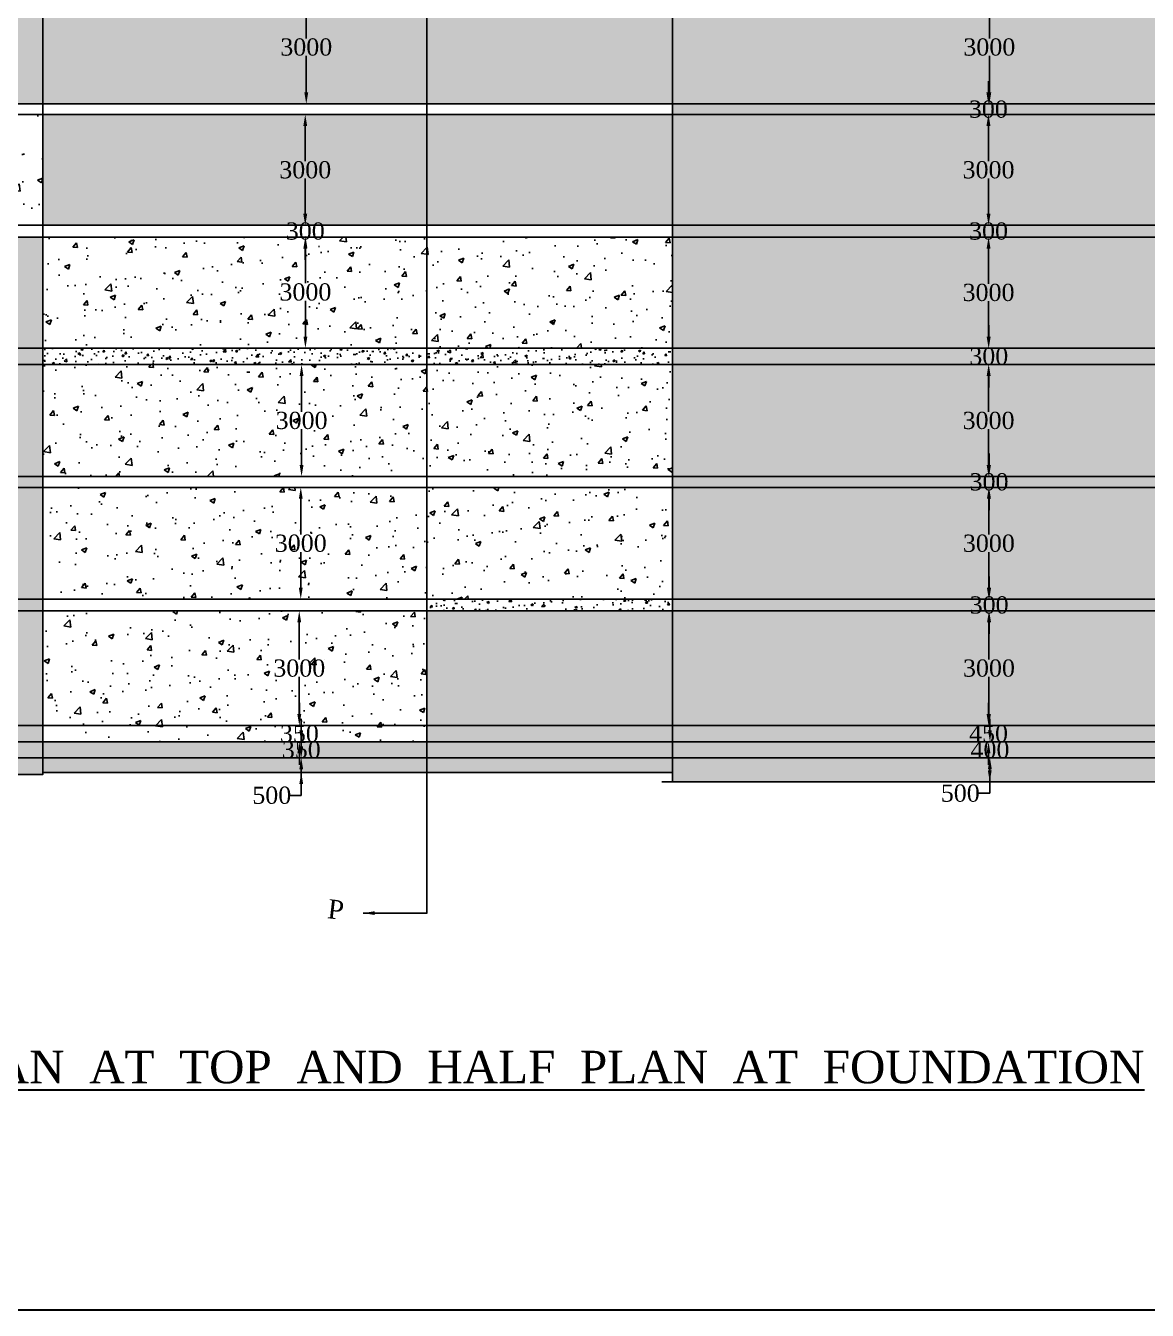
# Model space of a CAD drawing. Header units: millimetres. Extents: x -5026 to 211262, y 3161 to 110917.
# Drawn here: x 67861 to 97199, y 3161 to 36751 of the extents above; entities that cross this region are included whole.
import ezdxf

# ---------------------------------------------------------------- set-up
doc = ezdxf.new("R2010")
doc.units = ezdxf.units.MM
doc.header["$MEASUREMENT"] = 0
for name, color, linetype in [('DIM', 5, 'Continuous'), ('DWG.LINE', 10, 'Continuous'), ('HATCH', 2, 'Continuous'), ('TEXT', 7, 'Continuous')]:
    doc.layers.add(name, color=color, linetype=linetype)
doc.layers.add('TITLE', color=7, linetype='Continuous', lineweight=30)
doc.styles.get("Standard").update_dxf_attribs({"font": 'TIMES.TTF', "height": 450})
doc.dimstyles.get("Standard").update_dxf_attribs({"dimtxt": 450, "dimasz": 300, "dimexe": 0.18, "dimexo": 0.0625, "dimgap": 0.09, "dimtad": 0, "dimtih": 1, "dimtoh": 1, "dimdec": 0, "dimzin": 0, "dimdsep": 46, "dimtxsty": 'Standard', "dimcen": 300, "dimclre": 256, "dimclrt": 4, "dimadec": 0, "dimazin": 0, "dimtfac": 1, "dimtdec": 0, "dimtofl": 0, "dimtmove": 0, "dimatfit": 3, "dimfxl": 5, "dimfxlon": 1, "dimtolj": 1, "dimtzin": 0, "dimarcsym": 0})
pattern_1 = [(50, (0, 0), (573.8081, -50.2017), [60, -660]), (355, (0, 0), (-111.001, 601.7537), [48, -528]), (100.4514, (47.8, -4.2), (462.8075, 551.5516), [50.992, -560.9137]), (46.1842, (0, 160), (853.793, -132.415), [90, -990]), (96.6356, (71.15, 149), (747.73, 779.294), [76.488, -841.37]), (351.1842, (0, 160), (747.7296, 779.295), [72, -792]), (21, (80, 120), (477.5256, -322.095), [60, -660]), (326, (80, 120), (194.6523, 580.12), [48, -528]), (71.4514, (119.8, 93.16), (672.178, 258.0244), [50.992, -560.9137]), (37.5, (0, 0), (9.7279, 266.3151), [0, -521.6, 0, -536, 0, -530]), (7.5, (0, 0), (210.4556, 315.5294), [0, -305.6, 0, -509.6, 0, -202]), (327.5, (-178.4, 0), (427.05795, -18.0439), [0, -200, 0, -624, 0, -828]), (317.5, (-258.4, 0), (466.549, 80.084), [0, -260, 0, -414.4, 0, -588])]

# ---------------------------------------------------------------- blocks, each defined once
blk = doc.blocks.new('*D60')
at = {"layer": 'Defpoints', "color": 0, "linetype": 'ByBlock', "ltscale": 0.2}
for p in [(75200, 37678), (75200, 34705), (75200, 34705)]:
    blk.add_point(p, dxfattribs=at)
at = {"layer": 'DIM', "lineweight": -2, "ltscale": 0.2}
blk.add_line((75200, 37678), (75200, 37678), dxfattribs=at)
at = {"layer": 'DIM', "color": 0, "linetype": 'ByBlock', "lineweight": -2, "ltscale": 0.2}
for p, q in [((75200, 37378), (75200, 36420)), ((75200, 35005), (75200, 35962))]:
    blk.add_line(p, q, dxfattribs=at)
at = {"layer": 'DIM', "linetype": 'ByBlock', "lineweight": -2, "ltscale": 0.2}
blk.add_line((75200, 34705), (75200, 34705), dxfattribs=at)
at = {"layer": 'DIM', "color": 0, "linetype": 'ByBlock', "ltscale": 0.2}
for points in [[(75150, 37378), (75250, 37378), (75200, 37678)], [(75150, 35005), (75250, 35005), (75200, 34705)]]:
    blk.add_solid(points, dxfattribs=at)
at = {"layer": 'DIM', "color": 4, "linetype": 'ByBlock', "ltscale": 0.2, "insert": (75200, 36191), "char_height": 450, "attachment_point": 5}
blk.add_mtext('\\A1;3000', dxfattribs=at)
blk = doc.blocks.new('*D61')
at = {"layer": 'Defpoints', "color": 0, "linetype": 'ByBlock', "ltscale": 0.2}
for p in [(75173, 34430), (75173, 31532), (75173, 31532)]:
    blk.add_point(p, dxfattribs=at)
at = {"layer": 'DIM', "lineweight": -2, "ltscale": 0.2}
blk.add_line((75173, 34430), (75173, 34430), dxfattribs=at)
at = {"layer": 'DIM', "color": 0, "linetype": 'ByBlock', "lineweight": -2, "ltscale": 0.2}
for p, q in [((75173, 34130), (75173, 33210)), ((75173, 31832), (75173, 32752))]:
    blk.add_line(p, q, dxfattribs=at)
at = {"layer": 'DIM', "linetype": 'ByBlock', "lineweight": -2, "ltscale": 0.2}
blk.add_line((75173, 31532), (75173, 31532), dxfattribs=at)
at = {"layer": 'DIM', "color": 0, "linetype": 'ByBlock', "ltscale": 0.2}
for points in [[(75123, 34130), (75223, 34130), (75173, 34430)], [(75123, 31832), (75223, 31832), (75173, 31532)]]:
    blk.add_solid(points, dxfattribs=at)
at = {"layer": 'DIM', "color": 4, "linetype": 'ByBlock', "ltscale": 0.2, "insert": (75173, 32981), "char_height": 450, "attachment_point": 5}
blk.add_mtext('\\A1;3000', dxfattribs=at)
blk = doc.blocks.new('*D62')
at = {"layer": 'Defpoints', "color": 0, "linetype": 'ByBlock', "ltscale": 0.2}
for p in [(75173, 31532), (75173, 31225), (75174, 31225)]:
    blk.add_point(p, dxfattribs=at)
at = {"layer": 'DIM', "color": 0, "linetype": 'ByBlock', "lineweight": -2, "ltscale": 0.2}
for p, q in [((75174, 31832), (75174, 32132)), ((75174, 30925), (75174, 30625))]:
    blk.add_line(p, q, dxfattribs=at)
at = {"layer": 'DIM', "lineweight": -2, "ltscale": 0.2}
blk.add_line((75173, 31532), (75174, 31532), dxfattribs=at)
at = {"layer": 'DIM', "linetype": 'ByBlock', "lineweight": -2, "ltscale": 0.2}
blk.add_line((75173, 31225), (75174, 31225), dxfattribs=at)
at = {"layer": 'DIM', "color": 0, "linetype": 'ByBlock', "ltscale": 0.2}
for points in [[(75124, 31832), (75224, 31832), (75174, 31532)], [(75124, 30925), (75224, 30925), (75174, 31225)]]:
    blk.add_solid(points, dxfattribs=at)
at = {"layer": 'DIM', "color": 4, "linetype": 'ByBlock', "ltscale": 0.2, "insert": (75174, 31379), "char_height": 450, "attachment_point": 5}
blk.add_mtext('\\A1;300', dxfattribs=at)
blk = doc.blocks.new('*D63')
at = {"layer": 'Defpoints', "color": 0, "linetype": 'ByBlock', "ltscale": 0.2}
for p in [(75178, 31249), (75178, 28322), (75178, 28322)]:
    blk.add_point(p, dxfattribs=at)
at = {"layer": 'DIM', "lineweight": -2, "ltscale": 0.2}
blk.add_line((75178, 31249), (75178, 31249), dxfattribs=at)
at = {"layer": 'DIM', "color": 0, "linetype": 'ByBlock', "lineweight": -2, "ltscale": 0.2}
for p, q in [((75178, 30949), (75178, 30015)), ((75178, 28622), (75178, 29557))]:
    blk.add_line(p, q, dxfattribs=at)
at = {"layer": 'DIM', "linetype": 'ByBlock', "lineweight": -2, "ltscale": 0.2}
blk.add_line((75178, 28322), (75178, 28322), dxfattribs=at)
at = {"layer": 'DIM', "color": 0, "linetype": 'ByBlock', "ltscale": 0.2}
for points in [[(75128, 30949), (75228, 30949), (75178, 31249)], [(75128, 28622), (75228, 28622), (75178, 28322)]]:
    blk.add_solid(points, dxfattribs=at)
at = {"layer": 'DIM', "color": 4, "linetype": 'ByBlock', "ltscale": 0.2, "insert": (75178, 29786), "char_height": 450, "attachment_point": 5}
blk.add_mtext('\\A1;3000', dxfattribs=at)
blk = doc.blocks.new('*D64')
at = {"layer": 'Defpoints', "color": 0, "linetype": 'ByBlock', "ltscale": 0.2}
for p in [(75078, 27890), (75078, 24965), (75078, 24965)]:
    blk.add_point(p, dxfattribs=at)
at = {"layer": 'DIM', "lineweight": -2, "ltscale": 0.2}
blk.add_line((75078, 27890), (75078, 27890), dxfattribs=at)
at = {"layer": 'DIM', "color": 0, "linetype": 'ByBlock', "lineweight": -2, "ltscale": 0.2}
for p, q in [((75078, 27590), (75078, 26656)), ((75078, 25265), (75078, 26198))]:
    blk.add_line(p, q, dxfattribs=at)
at = {"layer": 'DIM', "linetype": 'ByBlock', "lineweight": -2, "ltscale": 0.2}
blk.add_line((75078, 24965), (75078, 24965), dxfattribs=at)
at = {"layer": 'DIM', "color": 0, "linetype": 'ByBlock', "ltscale": 0.2}
for points in [[(75028, 27590), (75128, 27590), (75078, 27890)], [(75028, 25265), (75128, 25265), (75078, 24965)]]:
    blk.add_solid(points, dxfattribs=at)
at = {"layer": 'DIM', "color": 4, "linetype": 'ByBlock', "ltscale": 0.2, "insert": (75078, 26427), "char_height": 450, "attachment_point": 5}
blk.add_mtext('\\A1;3000', dxfattribs=at)
blk = doc.blocks.new('*D65')
at = {"layer": 'Defpoints', "color": 0, "linetype": 'ByBlock', "ltscale": 0.2}
for p in [(75056, 24680), (75056, 21753), (75056, 21753)]:
    blk.add_point(p, dxfattribs=at)
at = {"layer": 'DIM', "lineweight": -2, "ltscale": 0.2}
blk.add_line((75056, 24680), (75056, 24680), dxfattribs=at)
at = {"layer": 'DIM', "color": 0, "linetype": 'ByBlock', "lineweight": -2, "ltscale": 0.2}
for p, q in [((75056, 24380), (75056, 23445)), ((75056, 22053), (75056, 22987))]:
    blk.add_line(p, q, dxfattribs=at)
at = {"layer": 'DIM', "linetype": 'ByBlock', "lineweight": -2, "ltscale": 0.2}
blk.add_line((75056, 21753), (75056, 21753), dxfattribs=at)
at = {"layer": 'DIM', "color": 0, "linetype": 'ByBlock', "ltscale": 0.2}
for points in [[(75006, 24380), (75106, 24380), (75056, 24680)], [(75006, 22053), (75106, 22053), (75056, 21753)]]:
    blk.add_solid(points, dxfattribs=at)
at = {"layer": 'DIM', "color": 4, "linetype": 'ByBlock', "ltscale": 0.2, "insert": (75056, 23216), "char_height": 450, "attachment_point": 5}
blk.add_mtext('\\A1;3000', dxfattribs=at)
blk = doc.blocks.new('*D66')
at = {"layer": 'Defpoints', "color": 0, "linetype": 'ByBlock', "ltscale": 0.2}
for p in [(75017, 21452), (75017, 18449), (75017, 18449)]:
    blk.add_point(p, dxfattribs=at)
at = {"layer": 'DIM', "lineweight": -2, "ltscale": 0.2}
blk.add_line((75017, 21452), (75017, 21452), dxfattribs=at)
at = {"layer": 'DIM', "color": 0, "linetype": 'ByBlock', "lineweight": -2, "ltscale": 0.2}
for p, q in [((75017, 21152), (75017, 20180)), ((75017, 18749), (75017, 19722))]:
    blk.add_line(p, q, dxfattribs=at)
at = {"layer": 'DIM', "linetype": 'ByBlock', "lineweight": -2, "ltscale": 0.2}
blk.add_line((75017, 18449), (75017, 18449), dxfattribs=at)
at = {"layer": 'DIM', "color": 0, "linetype": 'ByBlock', "ltscale": 0.2}
for points in [[(74967, 21152), (75067, 21152), (75017, 21452)], [(74967, 18749), (75067, 18749), (75017, 18449)]]:
    blk.add_solid(points, dxfattribs=at)
at = {"layer": 'DIM', "color": 4, "linetype": 'ByBlock', "ltscale": 0.2, "insert": (75017, 19951), "char_height": 450, "attachment_point": 5}
blk.add_mtext('\\A1;3000', dxfattribs=at)
blk = doc.blocks.new('*D67')
at = {"layer": 'Defpoints', "color": 0, "linetype": 'ByBlock', "ltscale": 0.2}
for p in [(75017, 18449), (75017, 18027), (75019, 18027)]:
    blk.add_point(p, dxfattribs=at)
at = {"layer": 'DIM', "color": 0, "linetype": 'ByBlock', "lineweight": -2, "ltscale": 0.2}
for p, q in [((75019, 18749), (75019, 19049)), ((75019, 17727), (75019, 17427))]:
    blk.add_line(p, q, dxfattribs=at)
at = {"layer": 'DIM', "lineweight": -2, "ltscale": 0.2}
blk.add_line((75017, 18449), (75019, 18449), dxfattribs=at)
at = {"layer": 'DIM', "linetype": 'ByBlock', "lineweight": -2, "ltscale": 0.2}
blk.add_line((75017, 18027), (75019, 18027), dxfattribs=at)
at = {"layer": 'DIM', "color": 0, "linetype": 'ByBlock', "ltscale": 0.2}
for points in [[(74969, 18749), (75069, 18749), (75019, 18449)], [(74969, 17727), (75069, 17727), (75019, 18027)]]:
    blk.add_solid(points, dxfattribs=at)
at = {"layer": 'DIM', "color": 4, "linetype": 'ByBlock', "ltscale": 0.2, "insert": (75019, 18238), "char_height": 450, "attachment_point": 5}
blk.add_mtext('\\A1;350', dxfattribs=at)
blk = doc.blocks.new('*D68')
at = {"layer": 'Defpoints', "color": 0, "linetype": 'ByBlock', "ltscale": 0.2}
for p in [(75017, 18027), (75017, 17604), (75069, 17604)]:
    blk.add_point(p, dxfattribs=at)
at = {"layer": 'DIM', "color": 0, "linetype": 'ByBlock', "lineweight": -2, "ltscale": 0.2}
for p, q in [((75069, 18327), (75069, 18627)), ((75069, 17304), (75069, 17004))]:
    blk.add_line(p, q, dxfattribs=at)
at = {"layer": 'DIM', "lineweight": -2, "ltscale": 0.2}
blk.add_line((75064, 18027), (75069, 18027), dxfattribs=at)
at = {"layer": 'DIM', "linetype": 'ByBlock', "lineweight": -2, "ltscale": 0.2}
blk.add_line((75064, 17604), (75069, 17604), dxfattribs=at)
at = {"layer": 'DIM', "color": 0, "linetype": 'ByBlock', "ltscale": 0.2}
for points in [[(75019, 18327), (75119, 18327), (75069, 18027)], [(75019, 17304), (75119, 17304), (75069, 17604)]]:
    blk.add_solid(points, dxfattribs=at)
at = {"layer": 'DIM', "color": 4, "linetype": 'ByBlock', "ltscale": 0.2, "insert": (75069, 17816), "char_height": 450, "attachment_point": 5}
blk.add_mtext('\\A1;350', dxfattribs=at)
blk = doc.blocks.new('*D69')
at = {"layer": 'Defpoints', "color": 0, "linetype": 'ByBlock', "ltscale": 0.2}
for p in [(75069, 17604), (75069, 17226), (75069, 17226)]:
    blk.add_point(p, dxfattribs=at)
at = {"layer": 'DIM', "color": 0, "linetype": 'ByBlock', "lineweight": -2, "ltscale": 0.2}
for p, q in [((75069, 17904), (75069, 18204)), ((75069, 16926), (75069, 16626)), ((75069, 16626), (74769, 16626))]:
    blk.add_line(p, q, dxfattribs=at)
at = {"layer": 'DIM', "lineweight": -2, "ltscale": 0.2}
blk.add_line((75069, 17604), (75068, 17604), dxfattribs=at)
at = {"layer": 'DIM', "linetype": 'ByBlock', "lineweight": -2, "ltscale": 0.2}
blk.add_line((75069, 17226), (75068, 17226), dxfattribs=at)
at = {"layer": 'DIM', "color": 0, "linetype": 'ByBlock', "ltscale": 0.2}
for points in [[(75019, 17904), (75119, 17904), (75069, 17604)], [(75019, 16926), (75119, 16926), (75069, 17226)]]:
    blk.add_solid(points, dxfattribs=at)
at = {"layer": 'DIM', "color": 4, "linetype": 'ByBlock', "ltscale": 0.2, "insert": (74298, 16626), "char_height": 450, "attachment_point": 5}
blk.add_mtext('\\A1;500', dxfattribs=at)
blk = doc.blocks.new('*D86')
at = {"layer": 'Defpoints', "color": 0, "linetype": 'ByBlock', "ltscale": 0.2}
for p in [(93067, 37678), (93067, 34705), (93067, 34705)]:
    blk.add_point(p, dxfattribs=at)
at = {"layer": 'DIM', "lineweight": -2, "ltscale": 0.2}
blk.add_line((93067, 37678), (93067, 37678), dxfattribs=at)
at = {"layer": 'DIM', "color": 0, "linetype": 'ByBlock', "lineweight": -2, "ltscale": 0.2}
for p, q in [((93067, 37378), (93067, 36420)), ((93067, 35005), (93067, 35962))]:
    blk.add_line(p, q, dxfattribs=at)
at = {"layer": 'DIM', "linetype": 'ByBlock', "lineweight": -2, "ltscale": 0.2}
blk.add_line((93067, 34705), (93067, 34705), dxfattribs=at)
at = {"layer": 'DIM', "color": 0, "linetype": 'ByBlock', "ltscale": 0.2}
for points in [[(93017, 37378), (93117, 37378), (93067, 37678)], [(93017, 35005), (93117, 35005), (93067, 34705)]]:
    blk.add_solid(points, dxfattribs=at)
at = {"layer": 'DIM', "color": 4, "linetype": 'ByBlock', "ltscale": 0.2, "insert": (93067, 36191), "char_height": 450, "attachment_point": 5}
blk.add_mtext('\\A1;3000', dxfattribs=at)
blk = doc.blocks.new('*D87')
at = {"layer": 'Defpoints', "color": 0, "linetype": 'ByBlock', "ltscale": 0.2}
for p in [(93067, 34705), (93041, 34430), (93067, 34430)]:
    blk.add_point(p, dxfattribs=at)
at = {"layer": 'DIM', "color": 0, "linetype": 'ByBlock', "lineweight": -2, "ltscale": 0.2}
for p, q in [((93041, 35005), (93041, 35305)), ((93041, 34130), (93041, 33830))]:
    blk.add_line(p, q, dxfattribs=at)
at = {"layer": 'DIM', "lineweight": -2, "ltscale": 0.2}
blk.add_line((93046, 34705), (93041, 34705), dxfattribs=at)
at = {"layer": 'DIM', "linetype": 'ByBlock', "lineweight": -2, "ltscale": 0.2}
blk.add_line((93046, 34430), (93041, 34430), dxfattribs=at)
at = {"layer": 'DIM', "color": 0, "linetype": 'ByBlock', "ltscale": 0.2}
for points in [[(92991, 35005), (93091, 35005), (93041, 34705)], [(92991, 34130), (93091, 34130), (93041, 34430)]]:
    blk.add_solid(points, dxfattribs=at)
at = {"layer": 'DIM', "color": 4, "linetype": 'ByBlock', "ltscale": 0.2, "insert": (93041, 34567), "char_height": 450, "attachment_point": 5}
blk.add_mtext('\\A1;300', dxfattribs=at)
blk = doc.blocks.new('*D88')
at = {"layer": 'Defpoints', "color": 0, "linetype": 'ByBlock', "ltscale": 0.2}
for p in [(93046, 34430), (93046, 31532), (93046, 31532)]:
    blk.add_point(p, dxfattribs=at)
at = {"layer": 'DIM', "lineweight": -2, "ltscale": 0.2}
blk.add_line((93046, 34430), (93046, 34430), dxfattribs=at)
at = {"layer": 'DIM', "color": 0, "linetype": 'ByBlock', "lineweight": -2, "ltscale": 0.2}
for p, q in [((93046, 34130), (93046, 33210)), ((93046, 31832), (93046, 32752))]:
    blk.add_line(p, q, dxfattribs=at)
at = {"layer": 'DIM', "linetype": 'ByBlock', "lineweight": -2, "ltscale": 0.2}
blk.add_line((93046, 31532), (93046, 31532), dxfattribs=at)
at = {"layer": 'DIM', "color": 0, "linetype": 'ByBlock', "ltscale": 0.2}
for points in [[(92996, 34130), (93096, 34130), (93046, 34430)], [(92996, 31832), (93096, 31832), (93046, 31532)]]:
    blk.add_solid(points, dxfattribs=at)
at = {"layer": 'DIM', "color": 4, "linetype": 'ByBlock', "ltscale": 0.2, "insert": (93046, 32981), "char_height": 450, "attachment_point": 5}
blk.add_mtext('\\A1;3000', dxfattribs=at)
blk = doc.blocks.new('*D89')
at = {"layer": 'Defpoints', "color": 0, "linetype": 'ByBlock', "ltscale": 0.2}
for p in [(93046, 31532), (93046, 31225), (93046, 31225)]:
    blk.add_point(p, dxfattribs=at)
at = {"layer": 'DIM', "color": 0, "linetype": 'ByBlock', "lineweight": -2, "ltscale": 0.2}
for p, q in [((93046, 31832), (93046, 32132)), ((93046, 30925), (93046, 30625))]:
    blk.add_line(p, q, dxfattribs=at)
at = {"layer": 'DIM', "lineweight": -2, "ltscale": 0.2}
blk.add_line((93046, 31532), (93045, 31532), dxfattribs=at)
at = {"layer": 'DIM', "linetype": 'ByBlock', "lineweight": -2, "ltscale": 0.2}
blk.add_line((93046, 31225), (93045, 31225), dxfattribs=at)
at = {"layer": 'DIM', "color": 0, "linetype": 'ByBlock', "ltscale": 0.2}
for points in [[(92996, 31832), (93096, 31832), (93046, 31532)], [(92996, 30925), (93096, 30925), (93046, 31225)]]:
    blk.add_solid(points, dxfattribs=at)
at = {"layer": 'DIM', "color": 4, "linetype": 'ByBlock', "ltscale": 0.2, "insert": (93046, 31379), "char_height": 450, "attachment_point": 5}
blk.add_mtext('\\A1;300', dxfattribs=at)
blk = doc.blocks.new('*D90')
at = {"layer": 'Defpoints', "color": 0, "linetype": 'ByBlock', "ltscale": 0.2}
for p in [(93046, 31225), (93046, 28322), (93046, 28322)]:
    blk.add_point(p, dxfattribs=at)
at = {"layer": 'DIM', "lineweight": -2, "ltscale": 0.2}
blk.add_line((93046, 31225), (93046, 31225), dxfattribs=at)
at = {"layer": 'DIM', "color": 0, "linetype": 'ByBlock', "lineweight": -2, "ltscale": 0.2}
for p, q in [((93046, 30925), (93046, 30003)), ((93046, 28622), (93046, 29545))]:
    blk.add_line(p, q, dxfattribs=at)
at = {"layer": 'DIM', "linetype": 'ByBlock', "lineweight": -2, "ltscale": 0.2}
blk.add_line((93046, 28322), (93046, 28322), dxfattribs=at)
at = {"layer": 'DIM', "color": 0, "linetype": 'ByBlock', "ltscale": 0.2}
for points in [[(92996, 30925), (93096, 30925), (93046, 31225)], [(92996, 28622), (93096, 28622), (93046, 28322)]]:
    blk.add_solid(points, dxfattribs=at)
at = {"layer": 'DIM', "color": 4, "linetype": 'ByBlock', "ltscale": 0.2, "insert": (93046, 29774), "char_height": 450, "attachment_point": 5}
blk.add_mtext('\\A1;3000', dxfattribs=at)
blk = doc.blocks.new('*D91')
at = {"layer": 'Defpoints', "color": 0, "linetype": 'ByBlock', "ltscale": 0.2}
for p in [(93046, 28322), (93046, 27890), (93052, 27890)]:
    blk.add_point(p, dxfattribs=at)
at = {"layer": 'DIM', "color": 0, "linetype": 'ByBlock', "lineweight": -2, "ltscale": 0.2}
for p, q in [((93052, 28622), (93052, 28922)), ((93052, 27590), (93052, 27290))]:
    blk.add_line(p, q, dxfattribs=at)
at = {"layer": 'DIM', "lineweight": -2, "ltscale": 0.2}
blk.add_line((93047, 28322), (93053, 28322), dxfattribs=at)
at = {"layer": 'DIM', "linetype": 'ByBlock', "lineweight": -2, "ltscale": 0.2}
blk.add_line((93047, 27890), (93053, 27890), dxfattribs=at)
at = {"layer": 'DIM', "color": 0, "linetype": 'ByBlock', "ltscale": 0.2}
for points in [[(93002, 28622), (93102, 28622), (93052, 28322)], [(93002, 27590), (93102, 27590), (93052, 27890)]]:
    blk.add_solid(points, dxfattribs=at)
at = {"layer": 'DIM', "color": 4, "linetype": 'ByBlock', "ltscale": 0.2, "insert": (93052, 28106), "char_height": 450, "attachment_point": 5}
blk.add_mtext('\\A1;300', dxfattribs=at)
blk = doc.blocks.new('*D92')
at = {"layer": 'Defpoints', "color": 0, "linetype": 'ByBlock', "ltscale": 0.2}
for p in [(93047, 27890), (93047, 24965), (93047, 24965)]:
    blk.add_point(p, dxfattribs=at)
at = {"layer": 'DIM', "lineweight": -2, "ltscale": 0.2}
blk.add_line((93047, 27890), (93047, 27890), dxfattribs=at)
at = {"layer": 'DIM', "color": 0, "linetype": 'ByBlock', "lineweight": -2, "ltscale": 0.2}
for p, q in [((93047, 27590), (93047, 26656)), ((93047, 25265), (93047, 26198))]:
    blk.add_line(p, q, dxfattribs=at)
at = {"layer": 'DIM', "linetype": 'ByBlock', "lineweight": -2, "ltscale": 0.2}
blk.add_line((93047, 24965), (93047, 24965), dxfattribs=at)
at = {"layer": 'DIM', "color": 0, "linetype": 'ByBlock', "ltscale": 0.2}
for points in [[(92997, 27590), (93097, 27590), (93047, 27890)], [(92997, 25265), (93097, 25265), (93047, 24965)]]:
    blk.add_solid(points, dxfattribs=at)
at = {"layer": 'DIM', "color": 4, "linetype": 'ByBlock', "ltscale": 0.2, "insert": (93047, 26427), "char_height": 450, "attachment_point": 5}
blk.add_mtext('\\A1;3000', dxfattribs=at)
blk = doc.blocks.new('*D93')
at = {"layer": 'Defpoints', "color": 0, "linetype": 'ByBlock', "ltscale": 0.2}
for p in [(93047, 24965), (93047, 24680), (93059, 24680)]:
    blk.add_point(p, dxfattribs=at)
at = {"layer": 'DIM', "color": 0, "linetype": 'ByBlock', "lineweight": -2, "ltscale": 0.2}
for p, q in [((93059, 25265), (93059, 25565)), ((93059, 24380), (93059, 24080))]:
    blk.add_line(p, q, dxfattribs=at)
at = {"layer": 'DIM', "lineweight": -2, "ltscale": 0.2}
blk.add_line((93054, 24965), (93059, 24965), dxfattribs=at)
at = {"layer": 'DIM', "linetype": 'ByBlock', "lineweight": -2, "ltscale": 0.2}
blk.add_line((93054, 24680), (93059, 24680), dxfattribs=at)
at = {"layer": 'DIM', "color": 0, "linetype": 'ByBlock', "ltscale": 0.2}
for points in [[(93009, 25265), (93109, 25265), (93059, 24965)], [(93009, 24380), (93109, 24380), (93059, 24680)]]:
    blk.add_solid(points, dxfattribs=at)
at = {"layer": 'DIM', "color": 4, "linetype": 'ByBlock', "ltscale": 0.2, "insert": (93059, 24822), "char_height": 450, "attachment_point": 5}
blk.add_mtext('\\A1;300', dxfattribs=at)
blk = doc.blocks.new('*D94')
at = {"layer": 'Defpoints', "color": 0, "linetype": 'ByBlock', "ltscale": 0.2}
for p in [(93054, 24680), (93054, 21753), (93054, 21753)]:
    blk.add_point(p, dxfattribs=at)
at = {"layer": 'DIM', "lineweight": -2, "ltscale": 0.2}
blk.add_line((93054, 24680), (93054, 24680), dxfattribs=at)
at = {"layer": 'DIM', "color": 0, "linetype": 'ByBlock', "lineweight": -2, "ltscale": 0.2}
for p, q in [((93054, 24380), (93054, 23445)), ((93054, 22053), (93054, 22987))]:
    blk.add_line(p, q, dxfattribs=at)
at = {"layer": 'DIM', "linetype": 'ByBlock', "lineweight": -2, "ltscale": 0.2}
blk.add_line((93054, 21753), (93054, 21753), dxfattribs=at)
at = {"layer": 'DIM', "color": 0, "linetype": 'ByBlock', "ltscale": 0.2}
for points in [[(93004, 24380), (93104, 24380), (93054, 24680)], [(93004, 22053), (93104, 22053), (93054, 21753)]]:
    blk.add_solid(points, dxfattribs=at)
at = {"layer": 'DIM', "color": 4, "linetype": 'ByBlock', "ltscale": 0.2, "insert": (93054, 23216), "char_height": 450, "attachment_point": 5}
blk.add_mtext('\\A1;3000', dxfattribs=at)
blk = doc.blocks.new('*D95')
at = {"layer": 'Defpoints', "color": 0, "linetype": 'ByBlock', "ltscale": 0.2}
for p in [(93054, 21753), (93054, 21452), (93062, 21452)]:
    blk.add_point(p, dxfattribs=at)
at = {"layer": 'DIM', "color": 0, "linetype": 'ByBlock', "lineweight": -2, "ltscale": 0.2}
for p, q in [((93062, 22053), (93062, 22353)), ((93062, 21152), (93062, 20852))]:
    blk.add_line(p, q, dxfattribs=at)
at = {"layer": 'DIM', "lineweight": -2, "ltscale": 0.2}
blk.add_line((93057, 21753), (93062, 21753), dxfattribs=at)
at = {"layer": 'DIM', "linetype": 'ByBlock', "lineweight": -2, "ltscale": 0.2}
blk.add_line((93057, 21452), (93062, 21452), dxfattribs=at)
at = {"layer": 'DIM', "color": 0, "linetype": 'ByBlock', "ltscale": 0.2}
for points in [[(93012, 22053), (93112, 22053), (93062, 21753)], [(93012, 21152), (93112, 21152), (93062, 21452)]]:
    blk.add_solid(points, dxfattribs=at)
at = {"layer": 'DIM', "color": 4, "linetype": 'ByBlock', "ltscale": 0.2, "insert": (93062, 21602), "char_height": 450, "attachment_point": 5}
blk.add_mtext('\\A1;300', dxfattribs=at)
blk = doc.blocks.new('*D96')
at = {"layer": 'Defpoints', "color": 0, "linetype": 'ByBlock', "ltscale": 0.2}
for p in [(93057, 21452), (93057, 18449), (93057, 18449)]:
    blk.add_point(p, dxfattribs=at)
at = {"layer": 'DIM', "lineweight": -2, "ltscale": 0.2}
blk.add_line((93057, 21452), (93057, 21452), dxfattribs=at)
at = {"layer": 'DIM', "color": 0, "linetype": 'ByBlock', "lineweight": -2, "ltscale": 0.2}
for p, q in [((93057, 21152), (93057, 20180)), ((93057, 18749), (93057, 19722))]:
    blk.add_line(p, q, dxfattribs=at)
at = {"layer": 'DIM', "linetype": 'ByBlock', "lineweight": -2, "ltscale": 0.2}
blk.add_line((93057, 18449), (93057, 18449), dxfattribs=at)
at = {"layer": 'DIM', "color": 0, "linetype": 'ByBlock', "ltscale": 0.2}
for points in [[(93007, 21152), (93107, 21152), (93057, 21452)], [(93007, 18749), (93107, 18749), (93057, 18449)]]:
    blk.add_solid(points, dxfattribs=at)
at = {"layer": 'DIM', "color": 4, "linetype": 'ByBlock', "ltscale": 0.2, "insert": (93057, 19951), "char_height": 450, "attachment_point": 5}
blk.add_mtext('\\A1;3000', dxfattribs=at)
blk = doc.blocks.new('*D97')
at = {"layer": 'Defpoints', "color": 0, "linetype": 'ByBlock', "ltscale": 0.2}
for p in [(93057, 18449), (93046, 18027), (93057, 18027)]:
    blk.add_point(p, dxfattribs=at)
at = {"layer": 'DIM', "color": 0, "linetype": 'ByBlock', "lineweight": -2, "ltscale": 0.2}
for p, q in [((93046, 18749), (93046, 19049)), ((93046, 17727), (93046, 17427))]:
    blk.add_line(p, q, dxfattribs=at)
at = {"layer": 'DIM', "lineweight": -2, "ltscale": 0.2}
blk.add_line((93051, 18449), (93045, 18449), dxfattribs=at)
at = {"layer": 'DIM', "linetype": 'ByBlock', "lineweight": -2, "ltscale": 0.2}
blk.add_line((93051, 18027), (93045, 18027), dxfattribs=at)
at = {"layer": 'DIM', "color": 0, "linetype": 'ByBlock', "ltscale": 0.2}
for points in [[(92996, 18749), (93096, 18749), (93046, 18449)], [(92996, 17727), (93096, 17727), (93046, 18027)]]:
    blk.add_solid(points, dxfattribs=at)
at = {"layer": 'DIM', "color": 4, "linetype": 'ByBlock', "ltscale": 0.2, "insert": (93046, 18238), "char_height": 450, "attachment_point": 5}
blk.add_mtext('\\A1;450', dxfattribs=at)
blk = doc.blocks.new('*D98')
at = {"layer": 'Defpoints', "color": 0, "linetype": 'ByBlock', "ltscale": 0.2}
for p in [(93051, 18027), (93051, 17604), (93083, 17604)]:
    blk.add_point(p, dxfattribs=at)
at = {"layer": 'DIM', "color": 0, "linetype": 'ByBlock', "lineweight": -2, "ltscale": 0.2}
for p, q in [((93083, 18327), (93083, 18627)), ((93083, 17304), (93083, 17004))]:
    blk.add_line(p, q, dxfattribs=at)
at = {"layer": 'DIM', "lineweight": -2, "ltscale": 0.2}
blk.add_line((93078, 18027), (93083, 18027), dxfattribs=at)
at = {"layer": 'DIM', "linetype": 'ByBlock', "lineweight": -2, "ltscale": 0.2}
blk.add_line((93078, 17604), (93083, 17604), dxfattribs=at)
at = {"layer": 'DIM', "color": 0, "linetype": 'ByBlock', "ltscale": 0.2}
for points in [[(93033, 18327), (93133, 18327), (93083, 18027)], [(93033, 17304), (93133, 17304), (93083, 17604)]]:
    blk.add_solid(points, dxfattribs=at)
at = {"layer": 'DIM', "color": 4, "linetype": 'ByBlock', "ltscale": 0.2, "insert": (93083, 17816), "char_height": 450, "attachment_point": 5}
blk.add_mtext('\\A1;400', dxfattribs=at)
blk = doc.blocks.new('*D99')
at = {"layer": 'Defpoints', "color": 0, "linetype": 'ByBlock', "ltscale": 0.2}
for p in [(93078, 17604), (93078, 16981), (93078, 16981)]:
    blk.add_point(p, dxfattribs=at)
at = {"layer": 'DIM', "lineweight": -2, "ltscale": 0.2}
blk.add_line((93078, 17604), (93078, 17604), dxfattribs=at)
at = {"layer": 'DIM', "color": 0, "linetype": 'ByBlock', "lineweight": -2, "ltscale": 0.2}
for p, q in [((93078, 17304), (93078, 17281)), ((93078, 16981), (93078, 16681)), ((93078, 16681), (92778, 16681))]:
    blk.add_line(p, q, dxfattribs=at)
at = {"layer": 'DIM', "linetype": 'ByBlock', "lineweight": -2, "ltscale": 0.2}
blk.add_line((93078, 16981), (93078, 16981), dxfattribs=at)
at = {"layer": 'DIM', "color": 0, "linetype": 'ByBlock', "ltscale": 0.2}
for points in [[(93028, 17304), (93128, 17304), (93078, 17604)], [(93028, 17281), (93128, 17281), (93078, 16981)]]:
    blk.add_solid(points, dxfattribs=at)
at = {"layer": 'DIM', "color": 4, "linetype": 'ByBlock', "ltscale": 0.2, "insert": (92307, 16681), "char_height": 450, "attachment_point": 5}
blk.add_mtext('\\A1;500', dxfattribs=at)

msp = doc.modelspace()

# ---------------------------------------------------------------- hatches: boundary and pattern name
at = {"layer": 'HATCH', "linetype": 'ByBlock', "ltscale": 0.2}
h = msp.add_hatch(dxfattribs=at)
h.set_pattern_fill('AR-CONC', color=256, scale=200, style=0)
h.set_pattern_definition([(50, (0, 0), (1434.52, -125.504), [150, -1650]), (355, (0, 0), (-277.503, 1504.384), [120, -1320]), (100.4514, (119.5, -10.5), (1157.019, 1378.879), [127.48, -1402.284]), (46.1842, (0, 400), (2134.482, -331.038), [225, -2475]), (96.6356, (177.9, 372.4), (1869.325, 1948.236), [191.22, -2103.426]), (351.1842, (0, 400), (1869.324, 1948.237), [180, -1980]), (21, (200, 300), (1193.814, -805.238), [150, -1650]), (326, (200, 300), (486.63, 1450.3), [120, -1320]), (71.4514, (299.5, 232.9), (1680.445, 645.061), [127.48, -1402.284]), (37.5, (0, 0), (24.3197, 665.7877), [0, -1304, 0, -1340, 0, -1325]), (7.5, (0, 0), (526.139, 788.8234), [0, -764, 0, -1274, 0, -505]), (327.5, (-446, 0), (1067.6449, -45.1097), [0, -500, 0, -1560, 0, -2070]), (317.5, (-646, 0), (1166.3723, 200.21), [0, -650, 0, -1036, 0, -1470])])
h.paths.add_polyline_path([(78356.8, 31531.9), (78356.8, 34430.2), (68310, 34430.2), (68310, 31531.9)])
h.paths.add_polyline_path([(78356.8, 34430.2), (78356.8, 31531.9), (84777.7, 31531.9), (84777.7, 34430.2)])
h.paths.add_polyline_path([(84777.7, 37989.3), (84777.7, 16980.9), (110805.3, 16980.9), (110805.3, 14836.5), (111896.2, 14836.5), (121736.3, 11259.5), (121736.3, 5256.3), (125334.4, 5256.3), (125334.4, 37989.3)])
h.paths.add_polyline_path([(124362.7, 5560.5), (124362.7, 12800.4), (113603.1, 17732.9), (124968.6, 13262.1), (124968.6, 5560.5)], flags=16)
h.paths.add_polyline_path([(74421.6, 33322.4), (75924.9, 33322.4), (75924.9, 32639.6), (74421.6, 32639.6)], flags=24)
h.paths.add_polyline_path([(74588.4, 31720), (75759.4, 31720), (75759.4, 31037.2), (74588.4, 31037.2)], flags=9)
h.paths.add_polyline_path([(92481.8, 38489.2), (93652.9, 38489.2), (93652.9, 37806.4), (92481.8, 37806.4)], flags=9)
h.paths.add_polyline_path([(91708.7, 37430.7), (92879.8, 37430.7), (92879.8, 36747.9), (91708.7, 36747.9)], flags=24)
h.paths.add_polyline_path([(92315.7, 36532.7), (93819, 36532.7), (93819, 35849.9), (92315.7, 35849.9)], flags=24)
h.paths.add_polyline_path([(92455.6, 34908.8), (93626.7, 34908.8), (93626.7, 34226), (92455.6, 34226)], flags=24)
h.paths.add_polyline_path([(92294.5, 33322.4), (93797.8, 33322.4), (93797.8, 32639.6), (92294.5, 32639.6)], flags=24)
h.paths.add_polyline_path([(92460.1, 31720), (93631.2, 31720), (93631.2, 31037.2), (92460.1, 31037.2)], flags=24)
h.paths.add_polyline_path([(92294.3, 30115.2), (93797.6, 30115.2), (93797.6, 29432.4), (92294.3, 29432.4)], flags=24)
h.paths.add_polyline_path([(92466.9, 28447.5), (93638, 28447.5), (93638, 27764.7), (92466.9, 27764.7)], flags=24)
h.paths.add_polyline_path([(92295.8, 26768.7), (93799.1, 26768.7), (93799.1, 26085.9), (92295.8, 26085.9)], flags=24)
h.paths.add_polyline_path([(92473.2, 25163.7), (93644.3, 25163.7), (93644.3, 24480.9), (92473.2, 24480.9)], flags=24)
h.paths.add_polyline_path([(92302.1, 23557.8), (93805.4, 23557.8), (93805.4, 22875), (92302.1, 22875)], flags=24)
h.paths.add_polyline_path([(92476.6, 21943.8), (93647.6, 21943.8), (93647.6, 21261), (92476.6, 21261)], flags=24)
h.paths.add_polyline_path([(92305.5, 20292), (93808.8, 20292), (93808.8, 19609.2), (92305.5, 19609.2)], flags=24)
h.paths.add_polyline_path([(92451.7, 18579.7), (93639.4, 18579.7), (93639.4, 17896.9), (92451.7, 17896.9)], flags=24)
h.paths.add_polyline_path([(92489.1, 18157), (93676.8, 18157), (93676.8, 17474.2), (92489.1, 17474.2)], flags=24)
h.paths.add_polyline_path([(104462.5, 36006.1), (105085.3, 35995), (105098.9, 36756.3), (104476.1, 36767.4)], flags=24)
h.paths.add_polyline_path([(104465, 32753.2), (105082.8, 32742.2), (105096.2, 33488.3), (104478.4, 33499.3)], flags=24)
h.paths.add_polyline_path([(104464.8, 29338.1), (105083.3, 29327.1), (105096.7, 30075.3), (104478.2, 30086.4)], flags=24)
h.paths.add_polyline_path([(104462.5, 26089.5), (105085.3, 26078.4), (105098.9, 26839.7), (104476.1, 26850.8)], flags=24)
h.paths.add_polyline_path([(104464.8, 23069.3), (105083.3, 23058.2), (105096.7, 23806.5), (104478.2, 23817.5)], flags=24)
h.paths.add_polyline_path([(104464.8, 19557.3), (105083.3, 19546.3), (105096.7, 20294.5), (104478.2, 20305.6)], flags=24)
h.paths.add_polyline_path([(112667.3, 19229.1), (112859, 19988.5), (112131.8, 20172.1), (111940.1, 19412.8)], flags=24)
h = msp.add_hatch(dxfattribs=at)
h.set_pattern_fill('AR-CONC', color=256, scale=200, style=0)
h.paths.add_polyline_path([(26086.1, 37989.3), (26086.1, 5591.9), (29193.4, 5591.9), (29193.4, 11190.1), (39307.2, 14695.7), (40513.1, 14695.7), (40513.1, 17173.8), (68310, 17173.8), (68310, 31225.3), (39168.8, 31225.3, -1.3160089), (39168.8, 31531.9), (39168.8, 34430.2, -1.0585215), (39168.8, 34704.7), (39168.8, 37678, -0.2546801), (38996.2, 37989.3)])
h.paths.add_polyline_path([(36576.9, 17449.3), (26836.2, 13012.8), (26836.2, 5899.3), (26290, 5899.3), (26290, 13461.9)], flags=16)
h.paths.add_polyline_path([(36182.2, 17761.4), (36880.2, 17997.4), (36645.4, 18692), (35947.3, 18456)], flags=24)
h = msp.add_hatch(dxfattribs=at)
h.set_pattern_fill('AR-CONC', color=256, scale=200, style=0)
h.paths.add_polyline_path([(78356.8, 18027.1), (68310, 18027.1), (68310, 17604.1), (78356.8, 17604.1)])
h.paths.add_polyline_path([(78356.8, 17604.1), (68310, 17604.1), (68310, 17225.8), (78356.8, 17225.8)])
h.paths.add_polyline_path([(84777.7, 21451.8), (78356.8, 21451.8), (78356.8, 18449.5), (84777.7, 18449.5)])
h.paths.add_polyline_path([(84777.7, 18449.5), (78356.8, 18449.5), (78356.8, 18027.1), (84777.7, 18027.1)])
h.paths.add_polyline_path([(84777.7, 18027.1), (78356.8, 18027.1), (78356.8, 17604.1), (84777.7, 17604.1)])
h.paths.add_polyline_path([(84777.7, 17604.1), (78356.8, 17604.1), (78356.8, 17225.8), (84777.7, 17225.8)])
h.paths.add_polyline_path([(84777.7, 37678), (68310, 37678), (68310, 34704.7), (84777.7, 34704.7)])
h.paths.add_polyline_path([(68310, 37678), (39168.8, 37678), (39168.8, 34704.7), (68310, 34704.7)])
h.paths.add_polyline_path([(74614.2, 38175), (75785.3, 38175), (75785.3, 37492.3), (74614.2, 37492.3)], flags=9)
h.paths.add_polyline_path([(74448.3, 36532.7), (75951.6, 36532.7), (75951.6, 35849.9), (74448.3, 35849.9)], flags=24)
h.paths.add_polyline_path([(61143.6, 38175), (62314.7, 38175), (62314.7, 37492.3), (61143.6, 37492.3)], flags=9)
h.paths.add_polyline_path([(60977.7, 36532.7), (62481, 36532.7), (62481, 35849.9), (60977.7, 35849.9)], flags=24)
h.paths.add_polyline_path([(61140.3, 34908.8), (62311.4, 34908.8), (62311.4, 34226), (61140.3, 34226)], flags=9)
h = msp.add_hatch(dxfattribs=at)
h.set_pattern_fill('AR-CONC', color=256, scale=200, style=0)
h.paths.add_polyline_path([(68310, 34430.2), (39168.8, 34430.2), (39168.8, 31531.9), (68310, 31531.9)])
h.paths.add_polyline_path([(61140.3, 34908.8), (62311.4, 34908.8), (62311.4, 34226), (61140.3, 34226)], flags=9)
h.paths.add_polyline_path([(60977.4, 33322.4), (62480.7, 33322.4), (62480.7, 32639.6), (60977.4, 32639.6)], flags=24)
h.paths.add_polyline_path([(61145.6, 31720), (62316.7, 31720), (62316.7, 31037.2), (61145.6, 31037.2)], flags=9)
h = msp.add_hatch(dxfattribs=at)
h.set_pattern_fill('AR-CONC', color=256, scale=200, style=0)
h.paths.add_polyline_path([(78356.8, 31225.3), (68310, 31225.3), (68310, 28322.3), (78356.8, 28322.3)])
h.paths.add_polyline_path([(78356.8, 27889.9), (68310, 27889.9), (68310, 24964.8), (78356.8, 24964.8)])
h.paths.add_polyline_path([(78356.8, 24679.8), (68310, 24679.8), (68310, 21753), (78356.8, 21753)])
h.paths.add_polyline_path([(78356.8, 21451.8), (68310, 21451.8), (68310, 18449.5), (78356.8, 18449.5)])
h.paths.add_polyline_path([(78356.8, 18449.5), (68310, 18449.5), (68310, 18027.1), (78356.8, 18027.1)])
h.paths.add_polyline_path([(74588.4, 31720), (75759.4, 31720), (75759.4, 31037.2), (74588.4, 31037.2)], flags=9)
h.paths.add_polyline_path([(74426.2, 30127), (75929.5, 30127), (75929.5, 29444.2), (74426.2, 29444.2)], flags=24)
h.paths.add_polyline_path([(74326.1, 26768.7), (75829.4, 26768.7), (75829.4, 26085.9), (74326.1, 26085.9)], flags=24)
h.paths.add_polyline_path([(74304.3, 23557.8), (75807.6, 23557.8), (75807.6, 22875), (74304.3, 22875)], flags=24)
h.paths.add_polyline_path([(74265.8, 20292), (75769.1, 20292), (75769.1, 19609.2), (74265.8, 19609.2)], flags=24)
h.paths.add_polyline_path([(74433, 18579.7), (75604.1, 18579.7), (75604.1, 17896.9), (74433, 17896.9)], flags=9)
h.paths.add_polyline_path([(74483, 18157), (75654.1, 18157), (75654.1, 17474.2), (74483, 17474.2)], flags=9)
h = msp.add_hatch(dxfattribs=at)
h.set_pattern_fill('AR-CONC', color=256, scale=200, style=0)
h.paths.add_polyline_path([(78356.8, 24679.8), (78356.8, 21753), (84777.7, 21753), (84777.7, 24679.8)])
h.paths.add_polyline_path([(84777.7, 24964.8), (84777.7, 27889.9), (78356.8, 27889.9), (78356.8, 24964.8)])
h.paths.add_polyline_path([(84777.7, 28322.3), (84777.7, 31225.3), (78356.8, 31225.3), (78356.8, 28322.3)])
h = msp.add_hatch(dxfattribs=at)
h.set_pattern_fill('AR-CONC', color=256, scale=80, style=0)
h.set_pattern_definition(pattern_1)
h.paths.add_polyline_path([(78356.8, 28322.3), (68310, 28322.3), (68310, 27889.9), (78356.8, 27889.9)])
h = msp.add_hatch(dxfattribs=at)
h.set_pattern_fill('AR-CONC', color=256, scale=80, style=0)
h.set_pattern_definition(pattern_1)
h.paths.add_polyline_path([(78356.8, 28322.3), (78356.8, 27889.9), (84777.7, 27889.9), (84777.7, 28322.3)])
h = msp.add_hatch(dxfattribs=at)
h.set_pattern_fill('AR-CONC', color=256, scale=80, style=0)
h.set_pattern_definition(pattern_1)
h.paths.add_polyline_path([(78356.8, 21753), (78356.8, 21451.8), (84777.7, 21451.8), (84777.7, 21753)])

# ---------------------------------------------------------------- linework, layer by layer
at = {"layer": 'DWG.LINE', "linetype": 'ByBlock', "ltscale": 0.2}
for p, q in [((39168.8, 34704.7), (111781.5, 34704.7)), ((39168.8, 34430.2), (111781.5, 34430.2)), ((39168.8, 31531.9), (111781.5, 31531.9)), ((39168.8, 31225.3), (111781.5, 31225.3)), ((39168.8, 28322.3), (111781.5, 28322.3)), ((39168.8, 27889.9), (111781.5, 27889.9)), ((39168.8, 24964.8), (111781.5, 24964.8)), ((39168.8, 24679.8), (111781.5, 24679.8)), ((39168.8, 21753), (111781.5, 21753)), ((39168.8, 21451.8), (111781.5, 21451.8)), ((39157.1, 18449.5), (111781.5, 18449.5)), ((39168.8, 18027.1), (111781.5, 18027.1)), ((39168.8, 17604.1), (111781.5, 17604.1))]:
    msp.add_line(p, q, dxfattribs=at)
for points in [[(26086.1, 62781.7), (26086.1, 5591.9), (29193.4, 5591.9), (29193.4, 11190.1), (39307.2, 14695.7), (40513.1, 14695.7), (40513.1, 17173.8), (68310, 17173.8), (68310, 81931)], [(125334.4, 62816.9), (125334.4, 5256.3), (121736.3, 5256.3), (121736.3, 11259.5), (111896.2, 14836.5), (110805.3, 14836.5), (110805.3, 16980.9), (84497, 16980.9)], [(78356.8, 36708.8), (78356.8, 13546.7)], [(84777.7, 17225.8), (68310, 17225.8)]]:
    msp.add_lwpolyline(points, dxfattribs=at)
at = {"layer": 'DWG.LINE', "color": 1, "linetype": 'ByBlock', "ltscale": 0.2}
msp.add_lwpolyline([(84777.7, 81931), (84777.7, 77868.9), (84777.7, 74441), (84777.7, 68629), (84777.7, 62658.6), (84777.7, 56209), (84777.7, 44519.5), (84777.7, 16980.9)], dxfattribs=at)
at = {"layer": 'TITLE', "linetype": 'ByBlock', "ltscale": 0.2}
msp.add_lwpolyline([(-5026.4, 110916.5), (211138.9, 110916.5), (211138.9, 3160.9), (-5026.4, 3160.9)], close=True, dxfattribs=at)

# ---------------------------------------------------------------- texts
at = {"layer": 'TEXT', "linetype": 'ByBlock', "ltscale": 0.2}
msp.add_text('P', height=500, rotation=353.35712, dxfattribs=at).set_placement((75735.9, 13416.8))
at = {"layer": 'TITLE', "linetype": 'ByBlock', "ltscale": 0.2}
msp.add_text('%%UHALF  PLAN  AT  TOP  AND  HALF  PLAN  AT  FOUNDATION', height=850, dxfattribs=at).set_placement((61531.7, 9097.3))

# ---------------------------------------------------------------- dimensions: what is measured, and where the dimension line sits
at = {"layer": 'DIM', "linetype": 'ByBlock', "ltscale": 0.2}
for p1, p2, distance, text, picture, middle in [((75200, 37678), (75200, 34704.7), 0, '3000', '*D60', (75200, 36191.3)), ((93067.4, 37678), (93067.4, 34704.7), 0, '3000', '*D86', (93067.4, 36191.3)), ((75173.2, 34430.2), (75173.2, 31531.9), 0, '3000', '*D61', (75173.2, 32981)), ((93046.2, 34430.2), (93046.2, 31531.9), 0, '3000', '*D88', (93046.2, 32981)), ((75177.8, 31248.9), (75177.8, 28322.3), 0, '3000', '*D63', (75177.8, 29785.6)), ((93045.9, 31225.3), (93045.9, 28322.3), 0, '3000', '*D90', (93045.9, 29773.8)), ((75077.7, 27889.9), (75077.7, 24964.8), 0, '3000', '*D64', (75077.7, 26427.3)), ((93047.5, 27889.9), (93047.5, 24964.8), 0, '3000', '*D92', (93047.5, 26427.3)), ((75056, 24679.8), (75056, 21753), 0, '3000', '*D65', (75056, 23216.4)), ((93053.8, 24679.8), (93053.8, 21753), 0, '3000', '*D94', (93053.8, 23216.4)), ((75017.4, 21451.8), (75017.4, 18449.5), 0, '3000', '*D66', (75017.4, 19950.6)), ((93057.1, 21451.8), (93057.1, 18449.5), 0, '3000', '*D96', (93057.1, 19950.6)), ((75068.7, 17604.1), (75068.7, 17225.8), -0.2, '500', '*D69', (74297.9, 16625.8)), ((93077.9, 17604.1), (93077.9, 16980.9), 0, '500', '*D99', (92307.3, 16680.9))]:
    dim = msp.add_aligned_dim(p1=p1, p2=p2, distance=distance, text=text, dimstyle='Standard', dxfattribs=at)
    dim.commit()
    dim.dimension.update_dxf_attribs({"geometry": picture, "text_midpoint": middle})
for base, p1, p2, text, picture, middle in [((93041.2, 34430.2), (93067.2, 34704.7), (93067.2, 34430.2), '300', '*D87', (93041.2, 34567.4)), ((75173.9, 31225.3), (75173, 31531.9), (75173, 31225.3), '300', '*D62', (75173.9, 31378.6)), ((93045.7, 31225.3), (93046, 31531.9), (93046, 31225.3), '300', '*D89', (93045.7, 31378.6)), ((93052.5, 27889.9), (93045.8, 28322.3), (93045.8, 27889.9), '300', '*D91', (93052.5, 28106.1)), ((93058.8, 24679.8), (93047.5, 24964.8), (93047.5, 24679.8), '300', '*D93', (93058.8, 24822.3)), ((93062.1, 21451.8), (93053.8, 21753), (93053.8, 21451.8), '300', '*D95', (93062.1, 21602.4)), ((75018.6, 18027.1), (75017.2, 18449.5), (75017.2, 18027.1), '350', '*D67', (75018.6, 18238.3)), ((93045.5, 18027.1), (93057.1, 18449.5), (93057.1, 18027.1), '450', '*D97', (93045.5, 18238.3)), ((75068.6, 17604.1), (75017.3, 18027.1), (75017.3, 17604.1), '350', '*D68', (75068.6, 17815.6)), ((93082.9, 17604.1), (93050.5, 18027.1), (93050.5, 17604.1), '400', '*D98', (93082.9, 17815.6))]:
    dim = msp.add_linear_dim(base=base, p1=p1, p2=p2, angle=270, text=text, dimstyle='Standard', dxfattribs=at)
    dim.commit()
    dim.dimension.update_dxf_attribs({"geometry": picture, "text_midpoint": middle, "dimtype": 161})

# ---------------------------------------------------------------- leaders
for points in [[(78356.8, 37989.3), (78356.8, 36629.4)], [(76688, 13546.7), (78366.1, 13546.7)]]:
    msp.add_leader(points, dimstyle='Standard', override={"dimgap": 0.09, "dimtad": 0}, dxfattribs=at)

doc.saveas('drawing.dxf')
